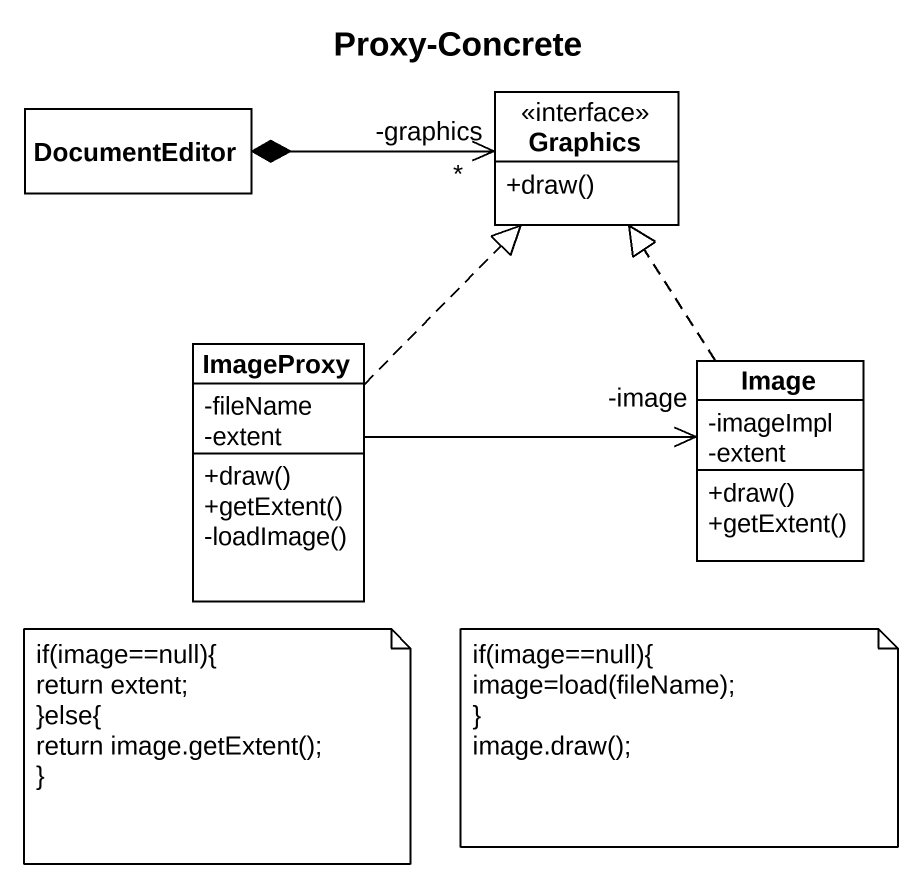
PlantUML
@startuml
title Proxy-Concrete
hide circle
hide empty members
skinparam classAttributeIconSize 0
class DocumentEditor
interface Graphics {
  +draw()
}
class ImageProxy {
  -fileName
  -extent
  +draw()
  +getExtent()
  -loadImage()
}
class Image {
  -imageImpl
  -extent
  +draw()
  +getExtent()
}
DocumentEditor *-right-> "-graphics\n*" Graphics
ImageProxy .up.|> Graphics
ImageProxy -right-> "-image" Image
Image .up.|> Graphics
note as N1
  if(image==null){
  return extent;
  ~}else{
  return image.getExtent();
  ~}
end note
note as N2
  if(image==null){
  image=load(fileName);
  ~}
  image.draw();
end note
@enduml
